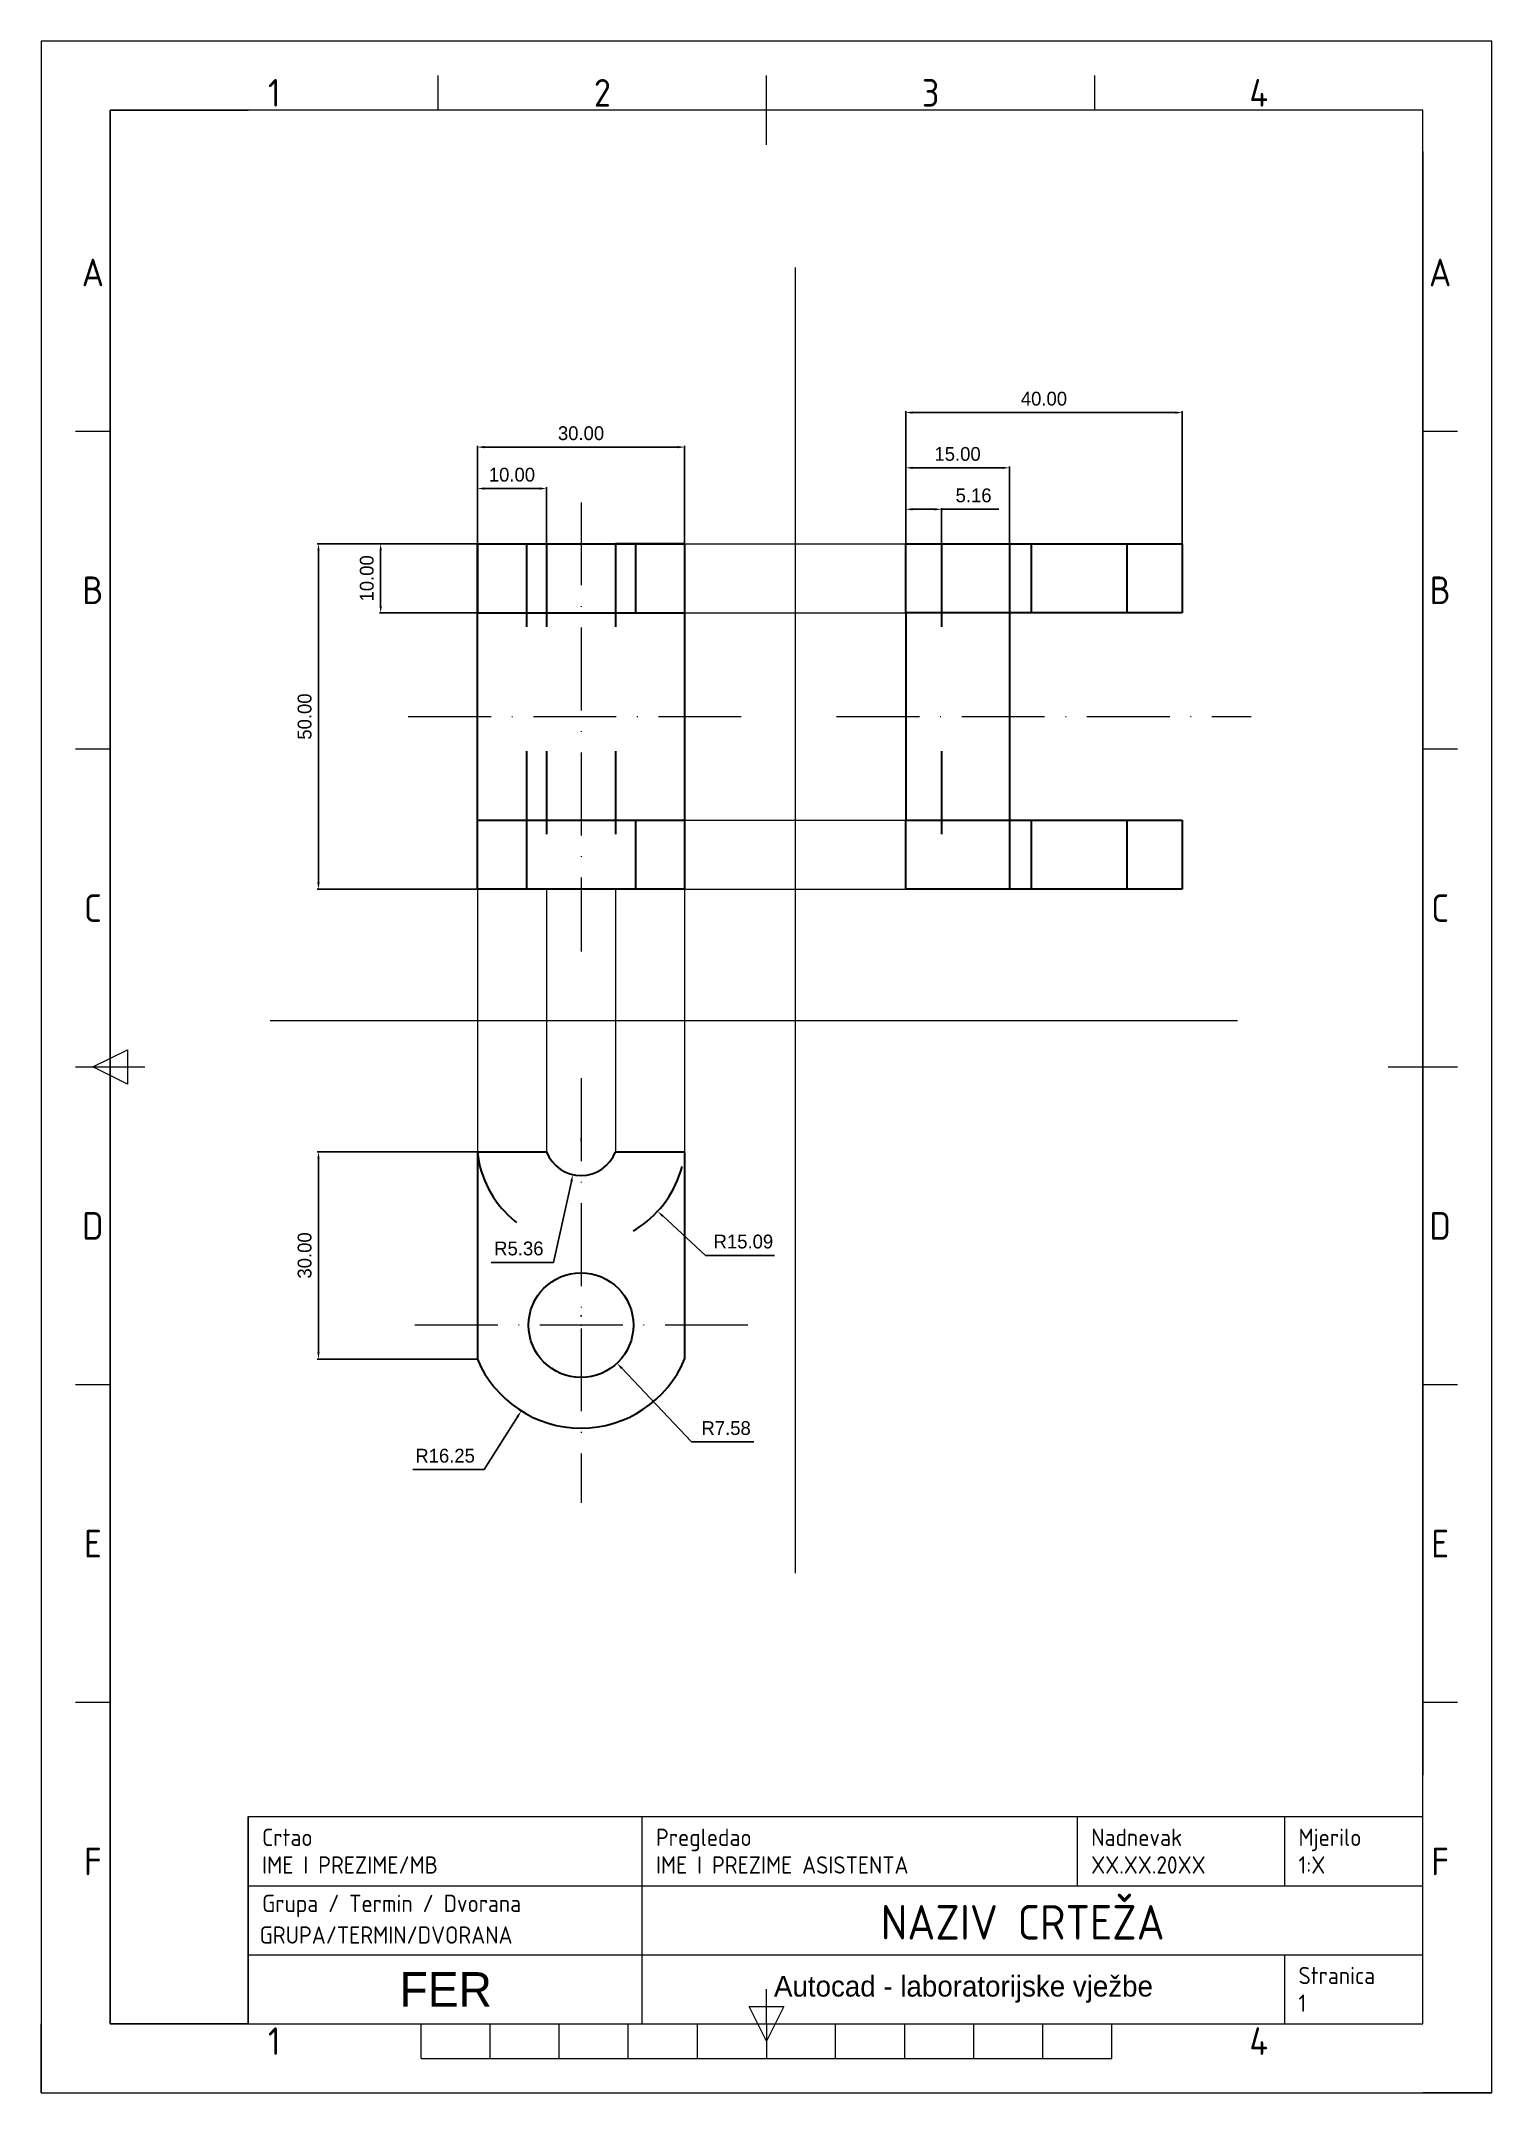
# Paper-space layout 'Izometrija' of a CAD drawing. Header units: inches, sheet in millimetres. Extents: x 0 to 210, y 0 to 297.
# The model-space entities are those that its viewports show. They can reach past a viewport. Long polylines and large blocks are cut down to what shows.
import ezdxf
from ezdxf.enums import TextEntityAlignment as Align

# ---------------------------------------------------------------- set-up
doc = ezdxf.new("R2010")
doc.units = ezdxf.units.IN
doc.header["$MEASUREMENT"] = 0
doc.linetypes.add('ACAD_ISO03W100', pattern=[30, 12, -18])
doc.linetypes.add('ACAD_ISO10W100', pattern=[18, 12, -3, 0, -3])
for name, color, linetype, lineweight in [('FRAME 050', 7, 'Continuous', 0), ('FRAME 070', 7, 'Continuous', 0), ('FRAME 200', 8, 'Continuous', 0), ('Kote', 7, 'Continuous', 15), ('Kote @ 1', 7, 'Continuous', 15), ('Nevidljivi bridovi', 7, 'ACAD_ISO03W100', 30), ('Pomocne', 3, 'Continuous', 15), ('Simetrale', 1, 'ACAD_ISO10W100', 15), ('TEKST SASTAVNICE', 7, 'Continuous', 0), ('Vidljivi bridovi', 7, 'Continuous', 30), ('Viewport', 7, 'Continuous', 0)]:
    doc.layers.add(name, color=color, linetype=linetype, lineweight=lineweight)
doc.styles.add('ISO Proportional', font='')
doc.styles.get('ISO Proportional').set_extended_font_data('isocp.shx')
doc.dimstyles.new('Annotative', dxfattribs={"dimscale": 0, "dimtxt": 2, "dimasz": 1, "dimexe": 0.18, "dimexo": 0.0625, "dimgap": 1, "dimtad": 1, "dimtoh": 1, "dimzin": 0, "dimdsep": 46, "dimtxsty": 'Standard', "dimcen": 0.09, "dimadec": 0, "dimazin": 0, "dimtfac": 1, "dimtofl": 0, "dimtmove": 0, "dimatfit": 3, "dimfxl": 1, "dimtolj": 1, "dimtzin": 0, "dimarcsym": 0})

# ---------------------------------------------------------------- blocks, each defined once
blk = doc.blocks.new('ISO_A4_FER_AutoCAD[1].dwg')
at = {"layer": 'FRAME 050'}
for p, q in [((57.5, 287), (57.5, 292)), ((105, 282), (105, 292)), ((152.5, 287), (152.5, 292)), ((10, 240.5), (5, 240.5)), ((205, 240.5), (200, 240.5)), ((10, 194.5), (5, 194.5)), ((205, 194.5), (200, 194.5)), ((7.5, 148.5), (12.5, 151)), ((12.5, 151), (12.5, 146)), ((5, 148.5), (15, 148.5)), ((12.5, 146), (7.5, 148.5)), ((195, 148.5), (205, 148.5)), ((10, 102.5), (5, 102.5)), ((205, 102.5), (200, 102.5)), ((10, 56.5), (5, 56.5)), ((205, 56.5), (200, 56.5)), ((105, 10), (105, 15)), ((105, 7.5), (102.5, 12.5)), ((102.5, 12.5), (107.5, 12.5)), ((107.5, 12.5), (105, 7.5)), ((55, 5), (55, 10)), ((65, 5), (65, 10)), ((75, 5), (75, 10)), ((85, 5), (85, 10)), ((95, 5), (95, 10)), ((105, 10), (105, 5)), ((115, 5), (115, 10)), ((125, 5), (125, 10)), ((135, 5), (135, 10)), ((145, 5), (145, 10)), ((155, 5), (155, 10)), ((55, 5), (155, 5))]:
    blk.add_line(p, q, dxfattribs=at)
at = {"layer": 'FRAME 070'}
for p, q in [((10, 287), (10, 10)), ((200, 287), (10, 287)), ((200, 10), (200, 287)), ((30, 40), (200, 40)), ((30, 10), (30, 40)), ((87, 30), (87, 40)), ((150, 30), (150, 40)), ((180, 30), (180, 40)), ((30, 30), (200, 30)), ((87.01, 10.02), (87.02, 30)), ((30.13, 19.97), (200, 20)), ((180, 10), (180, 20)), ((10, 10), (200, 10))]:
    blk.add_line(p, q, dxfattribs=at)
at = {"layer": 'FRAME 200'}
for p, q in [((0, 297), (0, 287)), ((10, 297), (0, 297)), ((210, 297), (200, 297)), ((210, 287), (210, 297)), ((0, 0), (0, 10)), ((210, 0), (210, 10)), ((0, 0), (10, 0)), ((210, 0), (200, 0))]:
    blk.add_line(p, q, dxfattribs=at)
at = {"layer": 'Viewport'}
for p, q in [((10, 287), (30, 287)), ((10, 10), (10, 287)), ((200, 281), (200, 46)), ((30, 40), (30, 10)), ((30, 10), (10, 10))]:
    blk.add_line(p, q, dxfattribs=at)
at = {"layer": 'FRAME 050', "style": 'ISO Proportional'}
for s, p in [('1', (33.75, 289.5)), ('2', (81.25, 289.5)), ('3', (128.75, 289.5)), ('4', (176.25, 289.5)), ('A', (7.5, 263.5)), ('A', (202.5, 263.5)), ('B', (7.5, 217.5)), ('B', (202.5, 217.5)), ('C', (7.5, 171.5)), ('C', (202.5, 171.5)), ('D', (7.5, 125.5)), ('D', (202.5, 125.5)), ('E', (7.5, 79.5)), ('E', (202.5, 79.5)), ('F', (7.5, 33.5)), ('F', (202.5, 33.5)), ('1', (33.75, 7.5)), ('4', (176.25, 7.5))]:
    blk.add_text(s, height=4, dxfattribs=at).set_placement(p, align=Align.MIDDLE_CENTER)
at = {"layer": 'FRAME 070', "linetype": 'Continuous', "lineweight": 0, "attachment_point": 5}
for s, insert, char_height, width in [('FER', (58.57, 14.99), 5, 56.8833), ('Autocad - laboratorijske vježbe', (133.51, 15), 3, 92.9897)]:
    blk.add_mtext(s, dxfattribs=dict(at, insert=insert, char_height=char_height, width=width))
at = {"layer": 'TEKST SASTAVNICE', "linetype": 'Continuous', "lineweight": 0, "char_height": 2.5, "attachment_point": 1, "style": 'ISO Proportional'}
for s, insert, width in [('Crtao', (32, 38.25), 9.5238), ('Pregledao', (89, 38.25), 17.619), ('Nadnevak', (152, 38.25), 17.0238), ('Mjerilo', (182, 38.25), 11.1905), ('Stranica', (182, 18.25), 14.6429)]:
    blk.add_mtext(s, dxfattribs=dict(at, insert=insert, width=width))
at = {"layer": 'TEKST SASTAVNICE', "linetype": 'Continuous', "lineweight": 0, "insert": (32, 28.69), "char_height": 2.5, "width": 52.2994, "attachment_point": 1}
blk.add_mtext('{\\Fisocp|c238;Grupa / Termin / Dvorana}', dxfattribs=at)
at = {"layer": 'TEKST SASTAVNICE', "style": 'ISO Proportional'}
for tag, p in [('IME_I_PREZIME/MB', (32, 33)), ('IME_I_PREZIME_ASISTENTA', (89, 33)), ('NADNEVAK', (152, 33)), ('MJERILO', (182, 33)), ('GRUPA/TERMIN/DVORANA', (31.64, 22.86)), ('STR_BR', (182, 13))]:
    blk.add_attdef(tag, text='', height=2.5, dxfattribs=at).set_placement(p, align=Align.MIDDLE_LEFT)
blk.add_attdef('NAZIV_CRTEZA', text='', height=5, dxfattribs=at).set_placement((142.08, 24.7), align=Align.MIDDLE_CENTER)
blk = doc.blocks.new('*D2')
at = {"layer": 'Defpoints', "color": 0}
for p in [(115, 126), (85, 112), (115, 112)]:
    blk.add_point(p, dxfattribs=at)
at = {"layer": 'Kote', "color": 0, "lineweight": -2}
for p, q in [((85, 112.06), (85, 126.18)), ((86, 126), (114, 126)), ((115, 112.06), (115, 126.18))]:
    blk.add_line(p, q, dxfattribs=at)
at = {"layer": 'Kote', "color": 0}
for points in [[(86, 126.17), (86, 125.83), (85, 126)], [(114, 126.17), (114, 125.83), (115, 126)]]:
    blk.add_solid(points, dxfattribs=at)
at = {"layer": 'Kote', "color": 0, "insert": (100, 128), "char_height": 2, "attachment_point": 5}
blk.add_mtext('\\A1;30.00', dxfattribs=at)
blk = doc.blocks.new('*D3')
at = {"layer": 'Defpoints', "color": 0}
for p in [(95, 120), (85, 112), (95, 112)]:
    blk.add_point(p, dxfattribs=at)
at = {"layer": 'Kote', "color": 0, "lineweight": -2}
for p, q in [((85, 112.06), (85, 120.18)), ((86, 120), (94, 120)), ((95, 112.06), (95, 120.18))]:
    blk.add_line(p, q, dxfattribs=at)
at = {"layer": 'Kote', "color": 0}
for points in [[(86, 120.17), (86, 119.83), (85, 120)], [(94, 120.17), (94, 119.83), (95, 120)]]:
    blk.add_solid(points, dxfattribs=at)
at = {"layer": 'Kote', "color": 0, "insert": (90, 122), "char_height": 2, "attachment_point": 5}
blk.add_mtext('\\A1;10.00', dxfattribs=at)
blk = doc.blocks.new('*D4')
at = {"layer": 'Defpoints', "color": 0}
for p in [(85, 112), (62, 62), (85, 62)]:
    blk.add_point(p, dxfattribs=at)
at = {"layer": 'Kote', "color": 0, "lineweight": -2}
for p, q in [((84.94, 112), (61.82, 112)), ((62, 111), (62, 63)), ((84.94, 62), (61.82, 62))]:
    blk.add_line(p, q, dxfattribs=at)
at = {"layer": 'Kote', "color": 0}
for points in [[(61.83, 111), (62.17, 111), (62, 112)], [(61.83, 63), (62.17, 63), (62, 62)]]:
    blk.add_solid(points, dxfattribs=at)
at = {"layer": 'Kote', "color": 0, "insert": (60, 87), "char_height": 2, "attachment_point": 5, "rotation": 90}
blk.add_mtext('\\A1;50.00', dxfattribs=at)
blk = doc.blocks.new('*D5')
at = {"layer": 'Defpoints', "color": 0}
for p in [(84.94, 112), (71, 102), (85, 102)]:
    blk.add_point(p, dxfattribs=at)
at = {"layer": 'Kote', "color": 0, "lineweight": -2}
for p, q in [((84.88, 112), (70.82, 112)), ((71, 111), (71, 103)), ((84.94, 102), (70.82, 102))]:
    blk.add_line(p, q, dxfattribs=at)
at = {"layer": 'Kote', "color": 0}
for points in [[(70.83, 111), (71.17, 111), (71, 112)], [(70.83, 103), (71.17, 103), (71, 102)]]:
    blk.add_solid(points, dxfattribs=at)
at = {"layer": 'Kote', "color": 0, "insert": (69, 107), "char_height": 2, "attachment_point": 5, "rotation": 90}
blk.add_mtext('\\A1;10.00', dxfattribs=at)
blk = doc.blocks.new('*D6')
at = {"layer": 'Defpoints', "color": 0}
for p in [(187, 131), (147, 112), (187, 112)]:
    blk.add_point(p, dxfattribs=at)
at = {"layer": 'Kote', "color": 0, "lineweight": -2}
for p, q in [((147, 112.06), (147, 131.18)), ((148, 131), (186, 131)), ((187, 112.06), (187, 131.18))]:
    blk.add_line(p, q, dxfattribs=at)
at = {"layer": 'Kote', "color": 0}
for points in [[(148, 131.17), (148, 130.83), (147, 131)], [(186, 131.17), (186, 130.83), (187, 131)]]:
    blk.add_solid(points, dxfattribs=at)
at = {"layer": 'Kote', "color": 0, "insert": (167, 133), "char_height": 2, "attachment_point": 5}
blk.add_mtext('\\A1;40.00', dxfattribs=at)
blk = doc.blocks.new('*D7')
at = {"layer": 'Defpoints', "color": 0}
for p in [(162, 123), (147, 112), (162, 112)]:
    blk.add_point(p, dxfattribs=at)
at = {"layer": 'Kote', "color": 0, "lineweight": -2}
for p, q in [((147, 112.06), (147, 123.18)), ((148, 123), (161, 123)), ((162, 112.06), (162, 123.18))]:
    blk.add_line(p, q, dxfattribs=at)
at = {"layer": 'Kote', "color": 0}
for points in [[(148, 123.17), (148, 122.83), (147, 123)], [(161, 123.17), (161, 122.83), (162, 123)]]:
    blk.add_solid(points, dxfattribs=at)
at = {"layer": 'Kote', "color": 0, "insert": (154.5, 125), "char_height": 2, "attachment_point": 5}
blk.add_mtext('\\A1;15.00', dxfattribs=at)
blk = doc.blocks.new('*D8')
at = {"layer": 'Defpoints', "color": 0}
for p in [(152.16, 117), (147, 112), (152.16, 112)]:
    blk.add_point(p, dxfattribs=at)
at = {"layer": 'Kote', "color": 0, "lineweight": -2}
for p, q in [((147, 112.06), (147, 117.18)), ((148, 117), (151.16, 117)), ((152.16, 112.06), (152.16, 117.18)), ((152.16, 117), (160.49, 117))]:
    blk.add_line(p, q, dxfattribs=at)
at = {"layer": 'Kote', "color": 0}
for points in [[(148, 117.17), (148, 116.83), (147, 117)], [(151.16, 117.17), (151.16, 116.83), (152.16, 117)]]:
    blk.add_solid(points, dxfattribs=at)
at = {"layer": 'Kote', "color": 0, "insert": (156.82, 119), "char_height": 2, "attachment_point": 5}
blk.add_mtext('\\A1;5.16', dxfattribs=at)
blk = doc.blocks.new('*D9')
at = {"layer": 'Defpoints', "color": 0}
for p in [(85, 24), (62, -6), (85, -6)]:
    blk.add_point(p, dxfattribs=at)
at = {"layer": 'Kote', "color": 0, "lineweight": -2}
for p, q in [((84.94, 24), (61.82, 24)), ((62, 23), (62, -5)), ((84.94, -6), (61.82, -6))]:
    blk.add_line(p, q, dxfattribs=at)
at = {"layer": 'Kote', "color": 0}
for points in [[(61.83, 23), (62.17, 23), (62, 24)], [(61.83, -5), (62.17, -5), (62, -6)]]:
    blk.add_solid(points, dxfattribs=at)
at = {"layer": 'Kote', "color": 0, "insert": (60, 9), "char_height": 2, "attachment_point": 5, "rotation": 90}
blk.add_mtext('\\A1;30.00', dxfattribs=at)
blk = doc.blocks.new('*D10')
at = {"layer": 'Defpoints', "color": 0}
for p in [(100, -1.09), (105.21, -6.6)]:
    blk.add_point(p, dxfattribs=at)
at = {"layer": 'Kote', "color": 0, "lineweight": -2}
for p, q in [((99.91, -1.09), (100.09, -1.09)), ((100, -1.18), (100, -1)), ((116, -18), (105.9, -7.33)), ((125, -18), (116, -18))]:
    blk.add_line(p, q, dxfattribs=at)
at = {"layer": 'Kote', "color": 0}
blk.add_solid([(106.02, -7.21), (105.78, -7.44), (105.21, -6.6)], dxfattribs=at)
at = {"layer": 'Kote', "color": 0, "insert": (121, -16), "char_height": 2, "attachment_point": 5}
blk.add_mtext('\\A1;R7.58', dxfattribs=at)
blk = doc.blocks.new('*D11')
at = {"layer": 'Defpoints', "color": 0}
for p in [(100, 0.25), (91.35, -13.5)]:
    blk.add_point(p, dxfattribs=at)
at = {"layer": 'Kote', "color": 0, "lineweight": -2}
for p, q in [((99.91, 0.25), (100.09, 0.25)), ((100, 0.16), (100, 0.34)), ((86, -22), (90.81, -14.35)), ((75.67, -22), (86, -22))]:
    blk.add_line(p, q, dxfattribs=at)
at = {"layer": 'Kote', "color": 0}
blk.add_solid([(90.67, -14.26), (90.95, -14.44), (91.35, -13.5)], dxfattribs=at)
at = {"layer": 'Kote', "color": 0, "insert": (80.33, -20), "char_height": 2, "attachment_point": 5}
blk.add_mtext('\\A1;R16.25', dxfattribs=at)
blk = doc.blocks.new('*D12')
at = {"layer": 'Defpoints', "color": 0}
for p in [(100, 25.62), (111.08, 15.39)]:
    blk.add_point(p, dxfattribs=at)
at = {"layer": 'Kote', "color": 0, "lineweight": -2}
for p, q in [((99.91, 25.62), (100.09, 25.62)), ((100, 25.53), (100, 25.71)), ((118, 9), (111.82, 14.71)), ((128, 9), (118, 9))]:
    blk.add_line(p, q, dxfattribs=at)
at = {"layer": 'Kote', "color": 0}
blk.add_solid([(111.93, 14.83), (111.71, 14.58), (111.08, 15.39)], dxfattribs=at)
at = {"layer": 'Kote', "color": 0, "insert": (123.5, 11), "char_height": 2, "attachment_point": 5}
blk.add_mtext('\\A1;R15.09', dxfattribs=at)
blk = doc.blocks.new('*D13')
at = {"layer": 'Defpoints', "color": 0}
for p in [(100, 25.93), (98.83, 20.7)]:
    blk.add_point(p, dxfattribs=at)
at = {"layer": 'Kote', "color": 0, "lineweight": -2}
for p, q in [((99.91, 25.93), (100.09, 25.93)), ((100, 25.84), (100, 26.02)), ((96, 8), (98.62, 19.72)), ((87, 8), (96, 8))]:
    blk.add_line(p, q, dxfattribs=at)
at = {"layer": 'Kote', "color": 0}
blk.add_solid([(98.45, 19.76), (98.78, 19.68), (98.83, 20.7)], dxfattribs=at)
at = {"layer": 'Kote', "color": 0, "insert": (91, 10), "char_height": 2, "attachment_point": 5}
blk.add_mtext('\\A1;R5.36', dxfattribs=at)

msp = doc.modelspace()

# ---------------------------------------------------------------- linework, layer by layer
at = {"layer": 'Nevidljivi bridovi'}
for p, q in [((85, 112), (95, 112)), ((85, 112), (92.119, 112)), ((92.119, 112), (92.119, 102)), ((92.119, 112), (92.119, 72)), ((95, 112), (95, 62)), ((115, 112), (105, 112)), ((105, 112), (105, 62)), ((115, 112), (107.876, 112)), ((107.876, 112), (107.876, 102)), ((152.158, 112), (152.158, 62)), ((165.133, 112), (165.133, 102)), ((179.003, 112), (179.003, 102)), ((92.119, 72), (92.119, 62)), ((107.876, 72), (107.876, 62)), ((165.133, 72), (165.133, 62)), ((179.003, 72), (179.003, 62))]:
    msp.add_line(p, q, dxfattribs=at)
msp.add_arc((100, 25.621), 15.087, 186.16602, 353.83398, dxfattribs=at)
at = {"layer": 'Pomocne'}
for p, q in [((131, 152), (131, -37)), ((115, 112), (147, 112)), ((115, 102), (147, 102)), ((115, 72), (147, 72)), ((85, 62), (85, 24)), ((95, 62), (95, 24)), ((105, 62), (105, 24)), ((115, 62), (147, 62)), ((115, 62), (115, 24)), ((55, 43), (195, 43))]:
    msp.add_line(p, q, dxfattribs=at)
at = {"layer": 'Simetrale'}
for p, q in [((100, 118), (100, 53)), ((75, 87), (124, 87)), ((137, 87), (197, 87)), ((100, 34.646), (100, -26.803)), ((124.16, -1.093), (74, -1.093))]:
    msp.add_line(p, q, dxfattribs=at)
at = {"layer": 'Vidljivi bridovi'}
for p, q in [((85, 112), (115, 112)), ((85, 62), (85, 112)), ((85, 112), (85, 102)), ((115, 112), (115, 62)), ((147, 112), (187, 112)), ((147, 102), (147, 112)), ((162.001, 112), (162.001, 62)), ((187, 112), (187, 102)), ((85, 102), (115, 102)), ((187, 102), (147, 102)), ((147, 102), (147, 72)), ((85, 62), (85, 72)), ((85, 72), (115, 72)), ((147, 72), (187, 72)), ((147, 62), (147, 72)), ((187, 72), (187, 62)), ((115, 62), (85, 62)), ((187, 62), (147, 62)), ((85, 24), (85, -6)), ((85, 24), (95, 24)), ((105, 24), (115, 24)), ((115, 24), (115, -6))]:
    msp.add_line(p, q, dxfattribs=at)
msp.add_circle((100, -1.093), 7.581, dxfattribs=at)
for centre, radius, start, end in [((100, 25.925), 5.358, 201.06008, 338.93992), ((100, 0.25), 16.25, 202.61986, 337.38014)]:
    msp.add_arc(centre, radius, start, end, dxfattribs=at)

# ---------------------------------------------------------------- dimensions: what is measured, and where the dimension line sits
at = {"layer": 'Kote @ 1'}
for base, p1, p2, picture, middle in [((187, 131), (147, 112), (187, 112), '*D6', (167, 133)), ((115, 126), (85, 112), (115, 112), '*D2', (100, 128)), ((162.001, 123), (147, 112), (162.001, 112), '*D7', (154.501, 125)), ((95, 120), (85, 112), (95, 112), '*D3', (90, 122)), ((152.158, 117), (147, 112), (152.158, 112), '*D8', (156.825, 119))]:
    dim = msp.add_linear_dim(base=base, p1=p1, p2=p2, dimstyle='Annotative', override={"dimscale": 1, "dimtix": 0, "dimtofl": 0, "dimtmove": 0, "dimatfit": 3}, dxfattribs=at)
    dim.commit()
    dim.dimension.update_dxf_attribs({"geometry": picture, "text_midpoint": middle})
for base, p1, p2, picture, middle in [((62, 62), (85, 112), (85, 62), '*D4', (60, 87)), ((71, 102), (84.938, 112), (85, 102), '*D5', (69, 107)), ((62, -6), (85, 24), (85, -6), '*D9', (60, 9))]:
    dim = msp.add_linear_dim(base=base, p1=p1, p2=p2, angle=90, dimstyle='Annotative', override={"dimscale": 1, "dimtix": 0, "dimtofl": 0, "dimtmove": 0, "dimatfit": 3}, dxfattribs=at)
    dim.commit()
    dim.dimension.update_dxf_attribs({"geometry": picture, "text_midpoint": middle})
for center, mpoint, picture, middle in [((100, 25.925), (98.833, 20.696), '*D13', (91, 8)), ((100, 25.621), (111.085, 15.385), '*D12', (123.5, 9)), ((100, 0.25), (91.346, -13.504), '*D11', (80.333, -22)), ((100, -1.093), (105.211, -6.599), '*D10', (121, -18))]:
    dim = msp.add_radius_dim(center=center, mpoint=mpoint, dimstyle='Annotative', override={"dimscale": 1, "dimtix": 0, "dimtofl": 0, "dimtmove": 0, "dimatfit": 3}, dxfattribs=at)
    dim.commit()
    dim.dimension.update_dxf_attribs({"geometry": picture, "text_midpoint": middle, "dimtype": 164})

psp = doc.layouts.new('Izometrija')

# ---------------------------------------------------------------- block references
at = {"layer": 'Kote'}
psp.add_blockref('ISO_A4_FER_AutoCAD[1].dwg', (0, 0), dxfattribs=at).add_auto_attribs({'IME_I_PREZIME/MB': 'IME I PREZIME/MB', 'IME_I_PREZIME_ASISTENTA': 'IME I PREZIME ASISTENTA', 'NADNEVAK': 'XX.XX.20XX', 'NAZIV_CRTEZA': 'NAZIV CRTEŽA', 'MJERILO': '1:X', 'STR_BR': '1', 'GRUPA/TERMIN/DVORANA': 'GRUPA/TERMIN/DVORANA'})

# ---------------------------------------------------------------- viewports
psp.add_viewport(center=(105, 148.5), size=(210, 297), view_center_point=(126.846, 36.276), view_height=297, dxfattribs=at)

doc.saveas('drawing.dxf')
